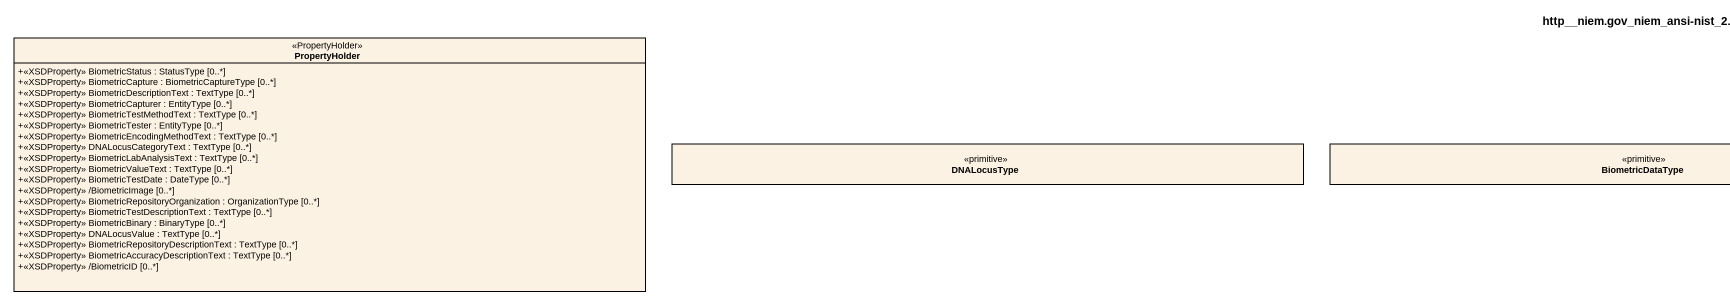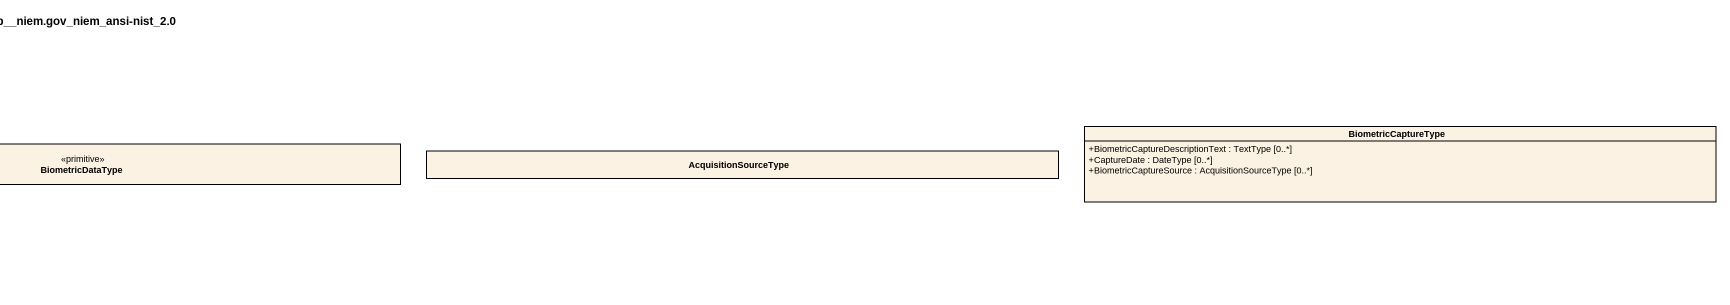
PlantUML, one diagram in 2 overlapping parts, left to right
@startuml
title http__niem.gov_niem_ansi-nist_2.0
hide circle
hide empty members
skinparam classAttributeIconSize 0
class PropertyHolder <<PropertyHolder>> {
  +<<XSDProperty>> BiometricStatus : StatusType [0..*]
  +<<XSDProperty>> BiometricCapture : BiometricCaptureType [0..*]
  +<<XSDProperty>> BiometricDescriptionText : TextType [0..*]
  +<<XSDProperty>> BiometricCapturer : EntityType [0..*]
  +<<XSDProperty>> BiometricTestMethodText : TextType [0..*]
  +<<XSDProperty>> BiometricTester : EntityType [0..*]
  +<<XSDProperty>> BiometricEncodingMethodText : TextType [0..*]
  +<<XSDProperty>> DNALocusCategoryText : TextType [0..*]
  +<<XSDProperty>> BiometricLabAnalysisText : TextType [0..*]
  +<<XSDProperty>> BiometricValueText : TextType [0..*]
  +<<XSDProperty>> BiometricTestDate : DateType [0..*]
  +<<XSDProperty>> /BiometricImage [0..*]
  +<<XSDProperty>> BiometricRepositoryOrganization : OrganizationType [0..*]
  +<<XSDProperty>> BiometricTestDescriptionText : TextType [0..*]
  +<<XSDProperty>> BiometricBinary : BinaryType [0..*]
  +<<XSDProperty>> DNALocusValue : TextType [0..*]
  +<<XSDProperty>> BiometricRepositoryDescriptionText : TextType [0..*]
  +<<XSDProperty>> BiometricAccuracyDescriptionText : TextType [0..*]
  +<<XSDProperty>> /BiometricID [0..*]
}
class DNALocusType <<primitive>>
class BiometricDataType <<primitive>>
class AcquisitionSourceType
class BiometricCaptureType {
  +BiometricCaptureDescriptionText : TextType [0..*]
  +CaptureDate : DateType [0..*]
  +BiometricCaptureSource : AcquisitionSourceType [0..*]
}
@enduml
